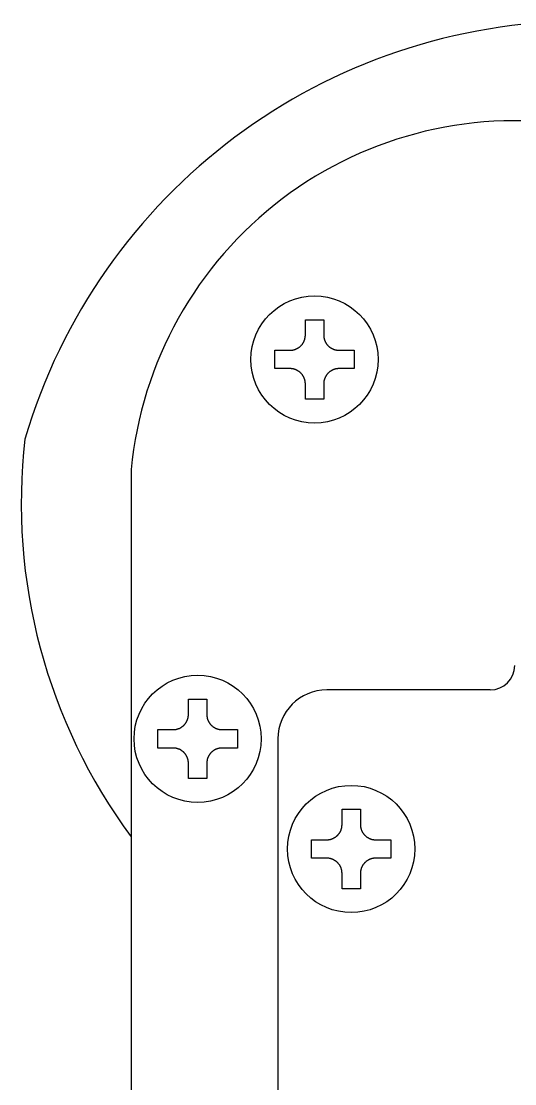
# Model space of a CAD drawing. Header units: millimetres. Extents: x -2880 to 3894, y -2977 to 4857.
# Drawn here: x -506.4 to -466.1, y -1841.8 to -1755 of the extents above; entities that cross this region are included whole.
import ezdxf

# ---------------------------------------------------------------- set-up
doc = ezdxf.new("R2010")
doc.units = ezdxf.units.MM
doc.header["$MEASUREMENT"] = 0
doc.layers.add('_3-0_', color=7, linetype='Continuous')

msp = doc.modelspace()

# ---------------------------------------------------------------- linework, layer by layer
at = {"layer": '_3-0_', "color": 2, "linetype": 'Continuous'}
for p, q in [((-483.178, -1779.39), (-481.678, -1779.39)), ((-483.178, -1780.64), (-483.178, -1779.39)), ((-481.678, -1779.39), (-481.678, -1780.64)), ((-483.523, -1781.502), (-483.502, -1781.479)), ((-483.502, -1781.479), (-483.482, -1781.456)), ((-483.482, -1781.456), (-483.462, -1781.433)), ((-483.462, -1781.433), (-483.443, -1781.409)), ((-483.443, -1781.409), (-483.424, -1781.384)), ((-483.424, -1781.384), (-483.406, -1781.36)), ((-483.406, -1781.36), (-483.389, -1781.334)), ((-483.389, -1781.334), (-483.372, -1781.308)), ((-483.372, -1781.308), (-483.356, -1781.282)), ((-483.356, -1781.282), (-483.341, -1781.256)), ((-483.341, -1781.256), (-483.326, -1781.229)), ((-483.326, -1781.229), (-483.312, -1781.202)), ((-483.312, -1781.202), (-483.298, -1781.174)), ((-483.298, -1781.174), (-483.285, -1781.146)), ((-483.285, -1781.146), (-483.273, -1781.118)), ((-483.273, -1781.118), (-483.262, -1781.089)), ((-483.262, -1781.089), (-483.251, -1781.061)), ((-483.251, -1781.061), (-483.241, -1781.032)), ((-483.241, -1781.032), (-483.232, -1781.002)), ((-483.232, -1781.002), (-483.224, -1780.973)), ((-483.224, -1780.973), (-483.216, -1780.943)), ((-483.216, -1780.943), (-483.209, -1780.914)), ((-483.209, -1780.914), (-483.202, -1780.883)), ((-483.202, -1780.883), (-483.197, -1780.853)), ((-483.197, -1780.853), (-483.192, -1780.823)), ((-483.192, -1780.823), (-483.188, -1780.793)), ((-483.188, -1780.793), (-483.184, -1780.762)), ((-483.184, -1780.762), (-483.182, -1780.732)), ((-483.182, -1780.732), (-483.18, -1780.701)), ((-483.18, -1780.701), (-483.179, -1780.67)), ((-483.179, -1780.67), (-483.178, -1780.64)), ((-481.678, -1780.64), (-481.678, -1780.67)), ((-481.678, -1780.67), (-481.677, -1780.701)), ((-481.677, -1780.701), (-481.675, -1780.732)), ((-481.675, -1780.732), (-481.672, -1780.762)), ((-481.672, -1780.762), (-481.669, -1780.793)), ((-481.669, -1780.793), (-481.665, -1780.823)), ((-481.665, -1780.823), (-481.66, -1780.853)), ((-481.66, -1780.853), (-481.654, -1780.883)), ((-481.654, -1780.883), (-481.648, -1780.914)), ((-481.648, -1780.914), (-481.641, -1780.943)), ((-481.641, -1780.943), (-481.633, -1780.973)), ((-481.633, -1780.973), (-481.625, -1781.002)), ((-481.625, -1781.002), (-481.615, -1781.032)), ((-481.615, -1781.032), (-481.605, -1781.061)), ((-481.605, -1781.061), (-481.595, -1781.09)), ((-481.595, -1781.09), (-481.583, -1781.118)), ((-481.583, -1781.118), (-481.571, -1781.146)), ((-481.571, -1781.146), (-481.558, -1781.174)), ((-481.558, -1781.174), (-481.545, -1781.202)), ((-481.545, -1781.202), (-481.531, -1781.229)), ((-481.531, -1781.229), (-481.516, -1781.256)), ((-481.516, -1781.256), (-481.501, -1781.282)), ((-481.501, -1781.282), (-481.485, -1781.308)), ((-481.485, -1781.308), (-481.468, -1781.334)), ((-481.468, -1781.334), (-481.45, -1781.36)), ((-481.45, -1781.36), (-481.432, -1781.384)), ((-481.432, -1781.384), (-481.414, -1781.409)), ((-481.414, -1781.409), (-481.395, -1781.433)), ((-481.395, -1781.433), (-481.375, -1781.456)), ((-481.375, -1781.456), (-481.355, -1781.479)), ((-481.355, -1781.479), (-481.334, -1781.502)), ((-485.678, -1783.39), (-485.678, -1781.89)), ((-485.678, -1781.89), (-484.428, -1781.89)), ((-484.428, -1781.89), (-484.398, -1781.89)), ((-484.398, -1781.89), (-484.367, -1781.888)), ((-484.367, -1781.888), (-484.336, -1781.886)), ((-484.336, -1781.886), (-484.306, -1781.884)), ((-484.306, -1781.884), (-484.275, -1781.881)), ((-484.275, -1781.881), (-484.245, -1781.876)), ((-484.245, -1781.876), (-484.215, -1781.871)), ((-484.215, -1781.871), (-484.184, -1781.866)), ((-484.184, -1781.866), (-484.154, -1781.859)), ((-484.154, -1781.859), (-484.125, -1781.852)), ((-484.125, -1781.852), (-484.095, -1781.845)), ((-484.095, -1781.845), (-484.065, -1781.836)), ((-484.065, -1781.836), (-484.036, -1781.827)), ((-484.036, -1781.827), (-484.007, -1781.817)), ((-484.007, -1781.817), (-483.978, -1781.806)), ((-483.978, -1781.806), (-483.95, -1781.795)), ((-483.95, -1781.795), (-483.922, -1781.783)), ((-483.922, -1781.783), (-483.894, -1781.77)), ((-483.894, -1781.77), (-483.866, -1781.756)), ((-483.866, -1781.756), (-483.839, -1781.742)), ((-483.839, -1781.742), (-483.812, -1781.727)), ((-483.812, -1781.727), (-483.786, -1781.712)), ((-483.786, -1781.712), (-483.76, -1781.696)), ((-483.76, -1781.696), (-483.734, -1781.679)), ((-483.734, -1781.679), (-483.708, -1781.662)), ((-483.708, -1781.662), (-483.684, -1781.644)), ((-483.684, -1781.644), (-483.659, -1781.625)), ((-483.659, -1781.625), (-483.635, -1781.606)), ((-483.635, -1781.606), (-483.612, -1781.586)), ((-483.612, -1781.586), (-483.589, -1781.566)), ((-483.589, -1781.566), (-483.566, -1781.545)), ((-483.566, -1781.545), (-483.544, -1781.524)), ((-483.544, -1781.524), (-483.523, -1781.502)), ((-481.334, -1781.502), (-481.312, -1781.524)), ((-481.312, -1781.524), (-481.29, -1781.545)), ((-481.29, -1781.545), (-481.268, -1781.566)), ((-481.268, -1781.566), (-481.245, -1781.586)), ((-481.245, -1781.586), (-481.221, -1781.606)), ((-481.221, -1781.606), (-481.197, -1781.625)), ((-481.197, -1781.625), (-481.173, -1781.644)), ((-481.173, -1781.644), (-481.148, -1781.662)), ((-481.148, -1781.662), (-481.123, -1781.679)), ((-481.123, -1781.679), (-481.097, -1781.696)), ((-481.097, -1781.696), (-481.071, -1781.712)), ((-481.071, -1781.712), (-481.045, -1781.727)), ((-481.045, -1781.727), (-481.018, -1781.742)), ((-481.018, -1781.742), (-480.99, -1781.756)), ((-480.99, -1781.756), (-480.963, -1781.77)), ((-480.963, -1781.77), (-480.935, -1781.783)), ((-480.935, -1781.783), (-480.907, -1781.795)), ((-480.907, -1781.795), (-480.878, -1781.806)), ((-480.878, -1781.806), (-480.85, -1781.817)), ((-480.85, -1781.817), (-480.82, -1781.827)), ((-480.82, -1781.827), (-480.791, -1781.836)), ((-480.791, -1781.836), (-480.762, -1781.845)), ((-480.762, -1781.845), (-480.732, -1781.852)), ((-480.732, -1781.852), (-480.702, -1781.859)), ((-480.702, -1781.859), (-480.672, -1781.866)), ((-480.672, -1781.866), (-480.642, -1781.871)), ((-480.642, -1781.871), (-480.612, -1781.876)), ((-480.612, -1781.876), (-480.581, -1781.881)), ((-480.581, -1781.881), (-480.551, -1781.884)), ((-480.551, -1781.884), (-480.52, -1781.886)), ((-480.52, -1781.886), (-480.49, -1781.888)), ((-480.49, -1781.888), (-480.459, -1781.89)), ((-480.459, -1781.89), (-480.428, -1781.89)), ((-480.428, -1781.89), (-479.178, -1781.89)), ((-479.178, -1781.89), (-479.178, -1783.39)), ((-484.428, -1783.39), (-485.678, -1783.39)), ((-484.398, -1783.39), (-484.428, -1783.39)), ((-484.367, -1783.391), (-484.398, -1783.39)), ((-484.336, -1783.393), (-484.367, -1783.391)), ((-484.306, -1783.396), (-484.336, -1783.393)), ((-484.275, -1783.399), (-484.306, -1783.396)), ((-484.245, -1783.403), (-484.275, -1783.399)), ((-484.215, -1783.408), (-484.245, -1783.403)), ((-484.184, -1783.414), (-484.215, -1783.408)), ((-484.154, -1783.42), (-484.184, -1783.414)), ((-484.125, -1783.427), (-484.154, -1783.42)), ((-484.095, -1783.435), (-484.125, -1783.427)), ((-484.065, -1783.444), (-484.095, -1783.435)), ((-484.036, -1783.453), (-484.065, -1783.444)), ((-484.007, -1783.463), (-484.036, -1783.453)), ((-483.978, -1783.474), (-484.007, -1783.463)), ((-483.95, -1783.485), (-483.978, -1783.474)), ((-483.922, -1783.497), (-483.95, -1783.485)), ((-483.894, -1783.51), (-483.922, -1783.497)), ((-483.866, -1783.523), (-483.894, -1783.51)), ((-483.839, -1783.538), (-483.866, -1783.523)), ((-483.812, -1783.552), (-483.839, -1783.538)), ((-483.786, -1783.568), (-483.812, -1783.552)), ((-483.76, -1783.584), (-483.786, -1783.568)), ((-483.734, -1783.601), (-483.76, -1783.584)), ((-483.708, -1783.618), (-483.734, -1783.601)), ((-483.684, -1783.636), (-483.708, -1783.618)), ((-483.659, -1783.655), (-483.684, -1783.636)), ((-483.635, -1783.674), (-483.659, -1783.655)), ((-483.612, -1783.693), (-483.635, -1783.674)), ((-483.589, -1783.714), (-483.612, -1783.693)), ((-483.566, -1783.735), (-483.589, -1783.714)), ((-483.544, -1783.756), (-483.566, -1783.735)), ((-483.523, -1783.778), (-483.544, -1783.756)), ((-483.502, -1783.801), (-483.523, -1783.778)), ((-483.482, -1783.824), (-483.502, -1783.801)), ((-483.462, -1783.847), (-483.482, -1783.824)), ((-483.443, -1783.871), (-483.462, -1783.847)), ((-483.424, -1783.895), (-483.443, -1783.871)), ((-483.406, -1783.92), (-483.424, -1783.895)), ((-483.389, -1783.946), (-483.406, -1783.92)), ((-483.372, -1783.971), (-483.389, -1783.946)), ((-483.356, -1783.997), (-483.372, -1783.971)), ((-483.341, -1784.024), (-483.356, -1783.997)), ((-483.326, -1784.051), (-483.341, -1784.024)), ((-483.312, -1784.078), (-483.326, -1784.051)), ((-483.298, -1784.106), (-483.312, -1784.078)), ((-481.545, -1784.078), (-481.558, -1784.106)), ((-481.531, -1784.051), (-481.545, -1784.078)), ((-481.516, -1784.024), (-481.531, -1784.051)), ((-481.501, -1783.997), (-481.516, -1784.024)), ((-481.485, -1783.971), (-481.501, -1783.997)), ((-481.468, -1783.946), (-481.485, -1783.971)), ((-481.45, -1783.92), (-481.468, -1783.946)), ((-481.432, -1783.895), (-481.45, -1783.92)), ((-481.414, -1783.871), (-481.432, -1783.895)), ((-481.395, -1783.847), (-481.414, -1783.871)), ((-481.375, -1783.824), (-481.395, -1783.847)), ((-481.355, -1783.801), (-481.375, -1783.824)), ((-481.334, -1783.778), (-481.355, -1783.801)), ((-481.312, -1783.756), (-481.334, -1783.778)), ((-481.29, -1783.735), (-481.312, -1783.756)), ((-481.268, -1783.714), (-481.29, -1783.735)), ((-481.245, -1783.693), (-481.268, -1783.714)), ((-481.221, -1783.674), (-481.245, -1783.693)), ((-481.198, -1783.655), (-481.221, -1783.674)), ((-481.173, -1783.636), (-481.198, -1783.655)), ((-481.148, -1783.618), (-481.173, -1783.636)), ((-481.123, -1783.601), (-481.148, -1783.618)), ((-481.097, -1783.584), (-481.123, -1783.601)), ((-481.071, -1783.568), (-481.097, -1783.584)), ((-481.045, -1783.552), (-481.071, -1783.568)), ((-481.018, -1783.538), (-481.045, -1783.552)), ((-480.99, -1783.523), (-481.018, -1783.538)), ((-480.963, -1783.51), (-480.99, -1783.523)), ((-480.935, -1783.497), (-480.963, -1783.51)), ((-480.907, -1783.485), (-480.935, -1783.497)), ((-480.878, -1783.474), (-480.907, -1783.485)), ((-480.85, -1783.463), (-480.878, -1783.474)), ((-480.82, -1783.453), (-480.85, -1783.463)), ((-480.791, -1783.444), (-480.82, -1783.453)), ((-480.762, -1783.435), (-480.791, -1783.444)), ((-480.732, -1783.427), (-480.762, -1783.435)), ((-480.702, -1783.42), (-480.732, -1783.427)), ((-480.672, -1783.414), (-480.702, -1783.42)), ((-480.642, -1783.408), (-480.672, -1783.414)), ((-480.612, -1783.403), (-480.642, -1783.408)), ((-480.581, -1783.399), (-480.612, -1783.403)), ((-480.551, -1783.396), (-480.581, -1783.399)), ((-480.52, -1783.393), (-480.551, -1783.396)), ((-480.49, -1783.391), (-480.52, -1783.393)), ((-480.459, -1783.39), (-480.49, -1783.391)), ((-480.428, -1783.39), (-480.459, -1783.39)), ((-479.178, -1783.39), (-480.428, -1783.39)), ((-483.285, -1784.133), (-483.298, -1784.106)), ((-483.273, -1784.162), (-483.285, -1784.133)), ((-483.262, -1784.19), (-483.273, -1784.162)), ((-483.251, -1784.219), (-483.262, -1784.19)), ((-483.241, -1784.248), (-483.251, -1784.219)), ((-483.232, -1784.277), (-483.241, -1784.248)), ((-483.224, -1784.307), (-483.232, -1784.277)), ((-483.216, -1784.336), (-483.224, -1784.307)), ((-483.209, -1784.366), (-483.216, -1784.336)), ((-483.202, -1784.396), (-483.209, -1784.366)), ((-483.197, -1784.426), (-483.202, -1784.396)), ((-483.192, -1784.457), (-483.197, -1784.426)), ((-483.188, -1784.487), (-483.192, -1784.457)), ((-483.184, -1784.518), (-483.188, -1784.487)), ((-483.182, -1784.548), (-483.184, -1784.518)), ((-483.18, -1784.579), (-483.182, -1784.548)), ((-483.179, -1784.61), (-483.18, -1784.579)), ((-483.178, -1784.64), (-483.179, -1784.61)), ((-483.178, -1785.89), (-483.178, -1784.64)), ((-481.677, -1784.579), (-481.678, -1784.61)), ((-481.678, -1784.61), (-481.678, -1784.64)), ((-481.678, -1784.64), (-481.678, -1785.89)), ((-481.675, -1784.548), (-481.677, -1784.579)), ((-481.672, -1784.518), (-481.675, -1784.548)), ((-481.669, -1784.487), (-481.672, -1784.518)), ((-481.665, -1784.457), (-481.669, -1784.487)), ((-481.66, -1784.426), (-481.665, -1784.457)), ((-481.654, -1784.396), (-481.66, -1784.426)), ((-481.648, -1784.366), (-481.654, -1784.396)), ((-481.641, -1784.336), (-481.648, -1784.366)), ((-481.633, -1784.307), (-481.641, -1784.336)), ((-481.625, -1784.277), (-481.633, -1784.307)), ((-481.615, -1784.248), (-481.625, -1784.277)), ((-481.605, -1784.219), (-481.615, -1784.248)), ((-481.595, -1784.19), (-481.605, -1784.219)), ((-481.583, -1784.162), (-481.595, -1784.19)), ((-481.571, -1784.134), (-481.583, -1784.162)), ((-481.558, -1784.106), (-481.571, -1784.134)), ((-481.678, -1785.89), (-483.178, -1785.89)), ((-497.428, -1791.64), (-497.428, -1901.64)), ((-468.054, -1809.64), (-481.428, -1809.64)), ((-492.74, -1810.39), (-491.24, -1810.39)), ((-492.74, -1811.64), (-492.74, -1810.39)), ((-491.24, -1810.39), (-491.24, -1811.64)), ((-492.764, -1811.883), (-492.758, -1811.853)), ((-492.758, -1811.853), (-492.753, -1811.823)), ((-492.753, -1811.823), (-492.749, -1811.793)), ((-492.749, -1811.793), (-492.746, -1811.762)), ((-492.746, -1811.762), (-492.743, -1811.732)), ((-492.743, -1811.732), (-492.741, -1811.701)), ((-492.741, -1811.701), (-492.74, -1811.67)), ((-492.74, -1811.67), (-492.74, -1811.64)), ((-491.24, -1811.64), (-491.239, -1811.67)), ((-491.239, -1811.67), (-491.238, -1811.701)), ((-491.238, -1811.701), (-491.236, -1811.732)), ((-491.236, -1811.732), (-491.234, -1811.762)), ((-491.234, -1811.762), (-491.23, -1811.793)), ((-491.23, -1811.793), (-491.226, -1811.823)), ((-491.226, -1811.823), (-491.221, -1811.853)), ((-491.221, -1811.853), (-491.216, -1811.883)), ((-493.4, -1812.742), (-493.373, -1812.727)), ((-493.373, -1812.727), (-493.347, -1812.712)), ((-493.347, -1812.712), (-493.321, -1812.696)), ((-493.321, -1812.696), (-493.295, -1812.679)), ((-493.295, -1812.679), (-493.27, -1812.662)), ((-493.27, -1812.662), (-493.245, -1812.644)), ((-493.245, -1812.644), (-493.22, -1812.625)), ((-493.22, -1812.625), (-493.197, -1812.606)), ((-493.197, -1812.606), (-493.173, -1812.586)), ((-493.173, -1812.586), (-493.15, -1812.566)), ((-493.15, -1812.566), (-493.128, -1812.545)), ((-493.128, -1812.545), (-493.106, -1812.524)), ((-493.106, -1812.524), (-493.084, -1812.502)), ((-493.084, -1812.502), (-493.063, -1812.479)), ((-493.063, -1812.479), (-493.043, -1812.456)), ((-493.043, -1812.456), (-493.023, -1812.433)), ((-493.023, -1812.433), (-493.004, -1812.409)), ((-493.004, -1812.409), (-492.985, -1812.384)), ((-492.985, -1812.384), (-492.968, -1812.36)), ((-492.968, -1812.36), (-492.95, -1812.334)), ((-492.95, -1812.334), (-492.933, -1812.308)), ((-492.933, -1812.308), (-492.917, -1812.282)), ((-492.917, -1812.282), (-492.902, -1812.256)), ((-492.902, -1812.256), (-492.887, -1812.229)), ((-492.887, -1812.229), (-492.873, -1812.202)), ((-492.873, -1812.202), (-492.86, -1812.174)), ((-492.86, -1812.174), (-492.847, -1812.146)), ((-492.847, -1812.146), (-492.835, -1812.118)), ((-492.835, -1812.118), (-492.823, -1812.089)), ((-492.823, -1812.089), (-492.813, -1812.061)), ((-492.813, -1812.061), (-492.803, -1812.032)), ((-492.803, -1812.032), (-492.793, -1812.002)), ((-492.793, -1812.002), (-492.785, -1811.973)), ((-492.785, -1811.973), (-492.777, -1811.943)), ((-492.777, -1811.943), (-492.77, -1811.914)), ((-492.77, -1811.914), (-492.764, -1811.883)), ((-491.216, -1811.883), (-491.209, -1811.914)), ((-491.209, -1811.914), (-491.202, -1811.943)), ((-491.202, -1811.943), (-491.194, -1811.973)), ((-491.194, -1811.973), (-491.186, -1812.002)), ((-491.186, -1812.002), (-491.177, -1812.032)), ((-491.177, -1812.032), (-491.167, -1812.061)), ((-491.167, -1812.061), (-491.156, -1812.09)), ((-491.156, -1812.09), (-491.145, -1812.118)), ((-491.145, -1812.118), (-491.133, -1812.146)), ((-491.133, -1812.146), (-491.12, -1812.174)), ((-491.12, -1812.174), (-491.106, -1812.202)), ((-491.106, -1812.202), (-491.092, -1812.229)), ((-491.092, -1812.229), (-491.077, -1812.256)), ((-491.077, -1812.256), (-491.062, -1812.282)), ((-491.062, -1812.282), (-491.046, -1812.308)), ((-491.046, -1812.308), (-491.029, -1812.334)), ((-491.029, -1812.334), (-491.012, -1812.36)), ((-491.012, -1812.36), (-490.994, -1812.384)), ((-490.994, -1812.384), (-490.975, -1812.409)), ((-490.975, -1812.409), (-490.956, -1812.433)), ((-490.956, -1812.433), (-490.936, -1812.456)), ((-490.936, -1812.456), (-490.916, -1812.479)), ((-490.916, -1812.479), (-490.895, -1812.502)), ((-490.895, -1812.502), (-490.874, -1812.524)), ((-490.874, -1812.524), (-490.852, -1812.545)), ((-490.852, -1812.545), (-490.829, -1812.566)), ((-490.829, -1812.566), (-490.806, -1812.586)), ((-490.806, -1812.586), (-490.783, -1812.606)), ((-490.783, -1812.606), (-490.759, -1812.625)), ((-490.759, -1812.625), (-490.734, -1812.644)), ((-490.734, -1812.644), (-490.71, -1812.662)), ((-490.71, -1812.662), (-490.684, -1812.679)), ((-490.684, -1812.679), (-490.658, -1812.696)), ((-490.658, -1812.696), (-490.632, -1812.712)), ((-490.632, -1812.712), (-490.606, -1812.727)), ((-490.606, -1812.727), (-490.579, -1812.742)), ((-495.24, -1814.39), (-495.24, -1812.89)), ((-495.24, -1812.89), (-493.99, -1812.89)), ((-493.99, -1812.89), (-493.959, -1812.89)), ((-493.959, -1812.89), (-493.928, -1812.888)), ((-493.928, -1812.888), (-493.898, -1812.886)), ((-493.898, -1812.886), (-493.867, -1812.884)), ((-493.867, -1812.884), (-493.837, -1812.881)), ((-493.837, -1812.881), (-493.806, -1812.876)), ((-493.806, -1812.876), (-493.776, -1812.871)), ((-493.776, -1812.871), (-493.746, -1812.866)), ((-493.746, -1812.866), (-493.716, -1812.859)), ((-493.716, -1812.859), (-493.686, -1812.852)), ((-493.686, -1812.852), (-493.656, -1812.845)), ((-493.656, -1812.845), (-493.627, -1812.836)), ((-493.627, -1812.836), (-493.597, -1812.827)), ((-493.597, -1812.827), (-493.568, -1812.817)), ((-493.568, -1812.817), (-493.54, -1812.806)), ((-493.54, -1812.806), (-493.511, -1812.795)), ((-493.511, -1812.795), (-493.483, -1812.783)), ((-493.483, -1812.783), (-493.455, -1812.77)), ((-493.455, -1812.77), (-493.428, -1812.756)), ((-493.428, -1812.756), (-493.4, -1812.742)), ((-490.579, -1812.742), (-490.552, -1812.756)), ((-490.552, -1812.756), (-490.524, -1812.77)), ((-490.524, -1812.77), (-490.496, -1812.783)), ((-490.496, -1812.783), (-490.468, -1812.795)), ((-490.468, -1812.795), (-490.44, -1812.806)), ((-490.44, -1812.806), (-490.411, -1812.817)), ((-490.411, -1812.817), (-490.382, -1812.827)), ((-490.382, -1812.827), (-490.352, -1812.836)), ((-490.352, -1812.836), (-490.323, -1812.845)), ((-490.323, -1812.845), (-490.293, -1812.852)), ((-490.293, -1812.852), (-490.263, -1812.859)), ((-490.263, -1812.859), (-490.234, -1812.866)), ((-490.234, -1812.866), (-490.203, -1812.871)), ((-490.203, -1812.871), (-490.173, -1812.876)), ((-490.173, -1812.876), (-490.143, -1812.881)), ((-490.143, -1812.881), (-490.112, -1812.884)), ((-490.112, -1812.884), (-490.082, -1812.886)), ((-490.082, -1812.886), (-490.051, -1812.888)), ((-490.051, -1812.888), (-490.02, -1812.89)), ((-490.02, -1812.89), (-489.99, -1812.89)), ((-489.99, -1812.89), (-488.74, -1812.89)), ((-488.74, -1812.89), (-488.74, -1814.39)), ((-493.99, -1814.39), (-495.24, -1814.39)), ((-493.959, -1814.39), (-493.99, -1814.39)), ((-493.928, -1814.391), (-493.959, -1814.39)), ((-493.898, -1814.393), (-493.928, -1814.391)), ((-493.867, -1814.396), (-493.898, -1814.393)), ((-493.837, -1814.399), (-493.867, -1814.396)), ((-493.806, -1814.403), (-493.837, -1814.399)), ((-493.776, -1814.408), (-493.806, -1814.403)), ((-493.746, -1814.414), (-493.776, -1814.408)), ((-493.716, -1814.42), (-493.746, -1814.414)), ((-493.686, -1814.427), (-493.716, -1814.42)), ((-493.656, -1814.435), (-493.686, -1814.427)), ((-493.627, -1814.444), (-493.656, -1814.435)), ((-493.597, -1814.453), (-493.627, -1814.444)), ((-493.568, -1814.463), (-493.597, -1814.453)), ((-493.54, -1814.474), (-493.568, -1814.463)), ((-493.511, -1814.485), (-493.54, -1814.474)), ((-490.44, -1814.474), (-490.468, -1814.485)), ((-490.411, -1814.463), (-490.44, -1814.474)), ((-490.382, -1814.453), (-490.411, -1814.463)), ((-490.352, -1814.444), (-490.382, -1814.453)), ((-490.323, -1814.435), (-490.352, -1814.444)), ((-490.293, -1814.427), (-490.323, -1814.435)), ((-490.263, -1814.42), (-490.293, -1814.427)), ((-490.234, -1814.414), (-490.263, -1814.42)), ((-490.203, -1814.408), (-490.234, -1814.414)), ((-490.173, -1814.403), (-490.203, -1814.408)), ((-490.143, -1814.399), (-490.173, -1814.403)), ((-490.112, -1814.396), (-490.143, -1814.399)), ((-490.082, -1814.393), (-490.112, -1814.396)), ((-490.051, -1814.391), (-490.082, -1814.393)), ((-490.02, -1814.39), (-490.051, -1814.391)), ((-489.99, -1814.39), (-490.02, -1814.39)), ((-488.74, -1814.39), (-489.99, -1814.39)), ((-485.428, -1813.64), (-485.428, -1903.64)), ((-493.483, -1814.497), (-493.511, -1814.485)), ((-493.455, -1814.51), (-493.483, -1814.497)), ((-493.428, -1814.523), (-493.455, -1814.51)), ((-493.4, -1814.538), (-493.428, -1814.523)), ((-493.373, -1814.552), (-493.4, -1814.538)), ((-493.347, -1814.568), (-493.373, -1814.552)), ((-493.321, -1814.584), (-493.347, -1814.568)), ((-493.295, -1814.601), (-493.321, -1814.584)), ((-493.27, -1814.618), (-493.295, -1814.601)), ((-493.245, -1814.636), (-493.27, -1814.618)), ((-493.22, -1814.655), (-493.245, -1814.636)), ((-493.197, -1814.674), (-493.22, -1814.655)), ((-493.173, -1814.693), (-493.197, -1814.674)), ((-493.15, -1814.714), (-493.173, -1814.693)), ((-493.128, -1814.735), (-493.15, -1814.714)), ((-493.106, -1814.756), (-493.128, -1814.735)), ((-493.084, -1814.778), (-493.106, -1814.756)), ((-493.063, -1814.801), (-493.084, -1814.778)), ((-493.043, -1814.824), (-493.063, -1814.801)), ((-493.023, -1814.847), (-493.043, -1814.824)), ((-493.004, -1814.871), (-493.023, -1814.847)), ((-492.985, -1814.895), (-493.004, -1814.871)), ((-492.968, -1814.92), (-492.985, -1814.895)), ((-492.95, -1814.946), (-492.968, -1814.92)), ((-492.933, -1814.971), (-492.95, -1814.946)), ((-492.917, -1814.997), (-492.933, -1814.971)), ((-492.902, -1815.024), (-492.917, -1814.997)), ((-492.887, -1815.051), (-492.902, -1815.024)), ((-492.873, -1815.078), (-492.887, -1815.051)), ((-492.86, -1815.106), (-492.873, -1815.078)), ((-492.847, -1815.133), (-492.86, -1815.106)), ((-492.835, -1815.162), (-492.847, -1815.133)), ((-492.823, -1815.19), (-492.835, -1815.162)), ((-492.813, -1815.219), (-492.823, -1815.19)), ((-492.803, -1815.248), (-492.813, -1815.219)), ((-492.793, -1815.277), (-492.803, -1815.248)), ((-492.785, -1815.307), (-492.793, -1815.277)), ((-492.777, -1815.336), (-492.785, -1815.307)), ((-492.77, -1815.366), (-492.777, -1815.336)), ((-491.202, -1815.336), (-491.209, -1815.366)), ((-491.194, -1815.307), (-491.202, -1815.336)), ((-491.186, -1815.277), (-491.194, -1815.307)), ((-491.177, -1815.248), (-491.186, -1815.277)), ((-491.167, -1815.219), (-491.177, -1815.248)), ((-491.156, -1815.19), (-491.167, -1815.219)), ((-491.145, -1815.162), (-491.156, -1815.19)), ((-491.133, -1815.134), (-491.145, -1815.162)), ((-491.12, -1815.106), (-491.133, -1815.134)), ((-491.106, -1815.078), (-491.12, -1815.106)), ((-491.092, -1815.051), (-491.106, -1815.078)), ((-491.077, -1815.024), (-491.092, -1815.051)), ((-491.062, -1814.997), (-491.077, -1815.024)), ((-491.046, -1814.971), (-491.062, -1814.997)), ((-491.029, -1814.946), (-491.046, -1814.971)), ((-491.012, -1814.92), (-491.029, -1814.946)), ((-490.994, -1814.895), (-491.012, -1814.92)), ((-490.975, -1814.871), (-490.994, -1814.895)), ((-490.956, -1814.847), (-490.975, -1814.871)), ((-490.936, -1814.824), (-490.956, -1814.847)), ((-490.916, -1814.801), (-490.936, -1814.824)), ((-490.895, -1814.778), (-490.916, -1814.801)), ((-490.874, -1814.756), (-490.895, -1814.778)), ((-490.852, -1814.735), (-490.874, -1814.756)), ((-490.829, -1814.714), (-490.852, -1814.735)), ((-490.806, -1814.693), (-490.829, -1814.714)), ((-490.783, -1814.674), (-490.806, -1814.693)), ((-490.759, -1814.655), (-490.783, -1814.674)), ((-490.734, -1814.636), (-490.759, -1814.655)), ((-490.71, -1814.618), (-490.734, -1814.636)), ((-490.684, -1814.601), (-490.71, -1814.618)), ((-490.658, -1814.584), (-490.684, -1814.601)), ((-490.632, -1814.568), (-490.658, -1814.584)), ((-490.606, -1814.552), (-490.632, -1814.568)), ((-490.579, -1814.538), (-490.606, -1814.552)), ((-490.552, -1814.523), (-490.579, -1814.538)), ((-490.524, -1814.51), (-490.552, -1814.523)), ((-490.496, -1814.497), (-490.524, -1814.51)), ((-490.468, -1814.485), (-490.496, -1814.497)), ((-492.764, -1815.396), (-492.77, -1815.366)), ((-492.758, -1815.426), (-492.764, -1815.396)), ((-492.753, -1815.457), (-492.758, -1815.426)), ((-492.749, -1815.487), (-492.753, -1815.457)), ((-492.746, -1815.518), (-492.749, -1815.487)), ((-492.743, -1815.548), (-492.746, -1815.518)), ((-492.741, -1815.579), (-492.743, -1815.548)), ((-492.74, -1815.61), (-492.741, -1815.579)), ((-492.74, -1815.64), (-492.74, -1815.61)), ((-492.74, -1816.89), (-492.74, -1815.64)), ((-491.239, -1815.61), (-491.24, -1815.64)), ((-491.24, -1815.64), (-491.24, -1816.89)), ((-491.238, -1815.579), (-491.239, -1815.61)), ((-491.236, -1815.548), (-491.238, -1815.579)), ((-491.234, -1815.518), (-491.236, -1815.548)), ((-491.23, -1815.487), (-491.234, -1815.518)), ((-491.226, -1815.457), (-491.23, -1815.487)), ((-491.221, -1815.426), (-491.226, -1815.457)), ((-491.216, -1815.396), (-491.221, -1815.426)), ((-491.209, -1815.366), (-491.216, -1815.396)), ((-491.24, -1816.89), (-492.74, -1816.89)), ((-480.178, -1819.39), (-478.678, -1819.39)), ((-480.178, -1820.64), (-480.178, -1819.39)), ((-478.678, -1819.39), (-478.678, -1820.64)), ((-480.462, -1821.433), (-480.443, -1821.409)), ((-480.443, -1821.409), (-480.424, -1821.384)), ((-480.424, -1821.384), (-480.406, -1821.36)), ((-480.406, -1821.36), (-480.389, -1821.334)), ((-480.389, -1821.334), (-480.372, -1821.308)), ((-480.372, -1821.308), (-480.356, -1821.282)), ((-480.356, -1821.282), (-480.341, -1821.256)), ((-480.341, -1821.256), (-480.326, -1821.229)), ((-480.326, -1821.229), (-480.312, -1821.202)), ((-480.312, -1821.202), (-480.298, -1821.174)), ((-480.298, -1821.174), (-480.285, -1821.146)), ((-480.285, -1821.146), (-480.273, -1821.118)), ((-480.273, -1821.118), (-480.262, -1821.089)), ((-480.262, -1821.089), (-480.251, -1821.061)), ((-480.251, -1821.061), (-480.241, -1821.032)), ((-480.241, -1821.032), (-480.232, -1821.002)), ((-480.232, -1821.002), (-480.224, -1820.973)), ((-480.224, -1820.973), (-480.216, -1820.943)), ((-480.216, -1820.943), (-480.209, -1820.914)), ((-480.209, -1820.914), (-480.202, -1820.883)), ((-480.202, -1820.883), (-480.197, -1820.853)), ((-480.197, -1820.853), (-480.192, -1820.823)), ((-480.192, -1820.823), (-480.188, -1820.793)), ((-480.188, -1820.793), (-480.184, -1820.762)), ((-480.184, -1820.762), (-480.182, -1820.732)), ((-480.182, -1820.732), (-480.18, -1820.701)), ((-480.18, -1820.701), (-480.179, -1820.67)), ((-480.179, -1820.67), (-480.178, -1820.64)), ((-478.678, -1820.64), (-478.678, -1820.67)), ((-478.678, -1820.67), (-478.677, -1820.701)), ((-478.677, -1820.701), (-478.675, -1820.732)), ((-478.675, -1820.732), (-478.672, -1820.762)), ((-478.672, -1820.762), (-478.669, -1820.793)), ((-478.669, -1820.793), (-478.665, -1820.823)), ((-478.665, -1820.823), (-478.66, -1820.853)), ((-478.66, -1820.853), (-478.654, -1820.883)), ((-478.654, -1820.883), (-478.648, -1820.914)), ((-478.648, -1820.914), (-478.641, -1820.943)), ((-478.641, -1820.943), (-478.633, -1820.973)), ((-478.633, -1820.973), (-478.625, -1821.002)), ((-478.625, -1821.002), (-478.615, -1821.032)), ((-478.615, -1821.032), (-478.605, -1821.061)), ((-478.605, -1821.061), (-478.595, -1821.09)), ((-478.595, -1821.09), (-478.583, -1821.118)), ((-478.583, -1821.118), (-478.571, -1821.146)), ((-478.571, -1821.146), (-478.558, -1821.174)), ((-478.558, -1821.174), (-478.545, -1821.202)), ((-478.545, -1821.202), (-478.531, -1821.229)), ((-478.531, -1821.229), (-478.516, -1821.256)), ((-478.516, -1821.256), (-478.501, -1821.282)), ((-478.501, -1821.282), (-478.484, -1821.308)), ((-478.484, -1821.308), (-478.468, -1821.334)), ((-478.468, -1821.334), (-478.45, -1821.36)), ((-478.45, -1821.36), (-478.432, -1821.384)), ((-478.432, -1821.384), (-478.414, -1821.409)), ((-478.414, -1821.409), (-478.395, -1821.433)), ((-482.678, -1823.39), (-482.678, -1821.89)), ((-482.678, -1821.89), (-481.428, -1821.89)), ((-481.428, -1821.89), (-481.398, -1821.889)), ((-481.398, -1821.889), (-481.367, -1821.888)), ((-481.367, -1821.888), (-481.336, -1821.886)), ((-481.336, -1821.886), (-481.306, -1821.884)), ((-481.306, -1821.884), (-481.275, -1821.88)), ((-481.275, -1821.88), (-481.245, -1821.876)), ((-481.245, -1821.876), (-481.215, -1821.872)), ((-481.215, -1821.872), (-481.184, -1821.866)), ((-481.184, -1821.866), (-481.154, -1821.859)), ((-481.154, -1821.859), (-481.125, -1821.852)), ((-481.125, -1821.852), (-481.095, -1821.845)), ((-481.095, -1821.845), (-481.065, -1821.836)), ((-481.065, -1821.836), (-481.036, -1821.827)), ((-481.036, -1821.827), (-481.007, -1821.817)), ((-481.007, -1821.817), (-480.978, -1821.806)), ((-480.978, -1821.806), (-480.95, -1821.795)), ((-480.95, -1821.795), (-480.922, -1821.783)), ((-480.922, -1821.783), (-480.894, -1821.77)), ((-480.894, -1821.77), (-480.866, -1821.756)), ((-480.866, -1821.756), (-480.839, -1821.742)), ((-480.839, -1821.742), (-480.812, -1821.727)), ((-480.812, -1821.727), (-480.786, -1821.712)), ((-480.786, -1821.712), (-480.759, -1821.696)), ((-480.759, -1821.696), (-480.734, -1821.679)), ((-480.734, -1821.679), (-480.708, -1821.662)), ((-480.708, -1821.662), (-480.684, -1821.644)), ((-480.684, -1821.644), (-480.659, -1821.625)), ((-480.659, -1821.625), (-480.635, -1821.606)), ((-480.635, -1821.606), (-480.612, -1821.586)), ((-480.612, -1821.586), (-480.589, -1821.566)), ((-480.589, -1821.566), (-480.566, -1821.545)), ((-480.566, -1821.545), (-480.544, -1821.524)), ((-480.544, -1821.524), (-480.523, -1821.502)), ((-480.523, -1821.502), (-480.502, -1821.479)), ((-480.502, -1821.479), (-480.482, -1821.456)), ((-480.482, -1821.456), (-480.462, -1821.433)), ((-478.395, -1821.433), (-478.375, -1821.456)), ((-478.375, -1821.456), (-478.355, -1821.479)), ((-478.355, -1821.479), (-478.334, -1821.502)), ((-478.334, -1821.502), (-478.312, -1821.524)), ((-478.312, -1821.524), (-478.29, -1821.545)), ((-478.29, -1821.545), (-478.268, -1821.566)), ((-478.268, -1821.566), (-478.245, -1821.586)), ((-478.245, -1821.586), (-478.221, -1821.606)), ((-478.221, -1821.606), (-478.197, -1821.625)), ((-478.197, -1821.625), (-478.173, -1821.644)), ((-478.173, -1821.644), (-478.148, -1821.662)), ((-478.148, -1821.662), (-478.123, -1821.679)), ((-478.123, -1821.679), (-478.097, -1821.696)), ((-478.097, -1821.696), (-478.071, -1821.712)), ((-478.071, -1821.712), (-478.045, -1821.727)), ((-478.045, -1821.727), (-478.018, -1821.742)), ((-478.018, -1821.742), (-477.99, -1821.756)), ((-477.99, -1821.756), (-477.963, -1821.77)), ((-477.963, -1821.77), (-477.935, -1821.783)), ((-477.935, -1821.783), (-477.907, -1821.795)), ((-477.907, -1821.795), (-477.878, -1821.806)), ((-477.878, -1821.806), (-477.85, -1821.817)), ((-477.85, -1821.817), (-477.82, -1821.827)), ((-477.82, -1821.827), (-477.791, -1821.836)), ((-477.791, -1821.836), (-477.762, -1821.845)), ((-477.762, -1821.845), (-477.732, -1821.852)), ((-477.732, -1821.852), (-477.702, -1821.859)), ((-477.702, -1821.859), (-477.672, -1821.866)), ((-477.672, -1821.866), (-477.642, -1821.872)), ((-477.642, -1821.872), (-477.612, -1821.876)), ((-477.612, -1821.876), (-477.581, -1821.88)), ((-477.581, -1821.88), (-477.551, -1821.884)), ((-477.551, -1821.884), (-477.52, -1821.886)), ((-477.52, -1821.886), (-477.49, -1821.888)), ((-477.49, -1821.888), (-477.459, -1821.889)), ((-477.459, -1821.889), (-477.428, -1821.89)), ((-477.428, -1821.89), (-476.178, -1821.89)), ((-476.178, -1821.89), (-476.178, -1823.39)), ((-481.428, -1823.39), (-482.678, -1823.39)), ((-481.398, -1823.39), (-481.428, -1823.39)), ((-481.367, -1823.391), (-481.398, -1823.39)), ((-481.336, -1823.393), (-481.367, -1823.391)), ((-481.306, -1823.396), (-481.336, -1823.393)), ((-481.275, -1823.399), (-481.306, -1823.396)), ((-481.245, -1823.403), (-481.275, -1823.399)), ((-481.215, -1823.408), (-481.245, -1823.403)), ((-481.184, -1823.414), (-481.215, -1823.408)), ((-481.154, -1823.42), (-481.184, -1823.414)), ((-481.125, -1823.427), (-481.154, -1823.42)), ((-481.095, -1823.435), (-481.125, -1823.427)), ((-481.065, -1823.444), (-481.095, -1823.435)), ((-481.036, -1823.453), (-481.065, -1823.444)), ((-481.007, -1823.463), (-481.036, -1823.453)), ((-480.978, -1823.474), (-481.007, -1823.463)), ((-480.95, -1823.485), (-480.978, -1823.474)), ((-480.922, -1823.497), (-480.95, -1823.485)), ((-480.894, -1823.51), (-480.922, -1823.497)), ((-480.866, -1823.523), (-480.894, -1823.51)), ((-480.839, -1823.538), (-480.866, -1823.523)), ((-480.812, -1823.552), (-480.839, -1823.538)), ((-480.786, -1823.568), (-480.812, -1823.552)), ((-480.759, -1823.584), (-480.786, -1823.568)), ((-480.734, -1823.601), (-480.759, -1823.584)), ((-480.708, -1823.618), (-480.734, -1823.601)), ((-480.684, -1823.636), (-480.708, -1823.618)), ((-480.659, -1823.655), (-480.684, -1823.636)), ((-480.635, -1823.674), (-480.659, -1823.655)), ((-480.612, -1823.693), (-480.635, -1823.674)), ((-480.589, -1823.714), (-480.612, -1823.693)), ((-480.566, -1823.735), (-480.589, -1823.714)), ((-480.544, -1823.756), (-480.566, -1823.735)), ((-480.523, -1823.778), (-480.544, -1823.756)), ((-480.502, -1823.801), (-480.523, -1823.778)), ((-480.482, -1823.824), (-480.502, -1823.801)), ((-480.462, -1823.847), (-480.482, -1823.824)), ((-480.443, -1823.871), (-480.462, -1823.847)), ((-480.424, -1823.895), (-480.443, -1823.871)), ((-480.406, -1823.92), (-480.424, -1823.895)), ((-480.389, -1823.946), (-480.406, -1823.92)), ((-480.372, -1823.971), (-480.389, -1823.946)), ((-480.356, -1823.997), (-480.372, -1823.971)), ((-480.341, -1824.024), (-480.356, -1823.997)), ((-480.326, -1824.051), (-480.341, -1824.024)), ((-478.516, -1824.024), (-478.531, -1824.051)), ((-478.501, -1823.997), (-478.516, -1824.024)), ((-478.484, -1823.971), (-478.501, -1823.997)), ((-478.468, -1823.946), (-478.484, -1823.971)), ((-478.45, -1823.92), (-478.468, -1823.946)), ((-478.433, -1823.895), (-478.45, -1823.92)), ((-478.414, -1823.871), (-478.433, -1823.895)), ((-478.395, -1823.847), (-478.414, -1823.871)), ((-478.375, -1823.824), (-478.395, -1823.847)), ((-478.355, -1823.801), (-478.375, -1823.824)), ((-478.334, -1823.778), (-478.355, -1823.801)), ((-478.312, -1823.756), (-478.334, -1823.778)), ((-478.29, -1823.735), (-478.312, -1823.756)), ((-478.268, -1823.714), (-478.29, -1823.735)), ((-478.245, -1823.693), (-478.268, -1823.714)), ((-478.221, -1823.674), (-478.245, -1823.693)), ((-478.197, -1823.655), (-478.221, -1823.674)), ((-478.173, -1823.636), (-478.197, -1823.655)), ((-478.148, -1823.618), (-478.173, -1823.636)), ((-478.123, -1823.601), (-478.148, -1823.618)), ((-478.097, -1823.584), (-478.123, -1823.601)), ((-478.071, -1823.568), (-478.097, -1823.584)), ((-478.045, -1823.552), (-478.071, -1823.568)), ((-478.018, -1823.538), (-478.045, -1823.552)), ((-477.99, -1823.523), (-478.018, -1823.538)), ((-477.963, -1823.51), (-477.99, -1823.523)), ((-477.935, -1823.497), (-477.963, -1823.51)), ((-477.907, -1823.485), (-477.935, -1823.497)), ((-477.878, -1823.474), (-477.907, -1823.485)), ((-477.85, -1823.463), (-477.878, -1823.474)), ((-477.82, -1823.453), (-477.85, -1823.463)), ((-477.791, -1823.444), (-477.82, -1823.453)), ((-477.762, -1823.435), (-477.791, -1823.444)), ((-477.732, -1823.427), (-477.762, -1823.435)), ((-477.702, -1823.42), (-477.732, -1823.427)), ((-477.672, -1823.414), (-477.702, -1823.42)), ((-477.642, -1823.408), (-477.672, -1823.414)), ((-477.612, -1823.403), (-477.642, -1823.408)), ((-477.581, -1823.399), (-477.612, -1823.403)), ((-477.551, -1823.396), (-477.581, -1823.399)), ((-477.52, -1823.393), (-477.551, -1823.396)), ((-477.49, -1823.391), (-477.52, -1823.393)), ((-477.459, -1823.39), (-477.49, -1823.391)), ((-477.428, -1823.39), (-477.459, -1823.39)), ((-476.178, -1823.39), (-477.428, -1823.39)), ((-480.312, -1824.078), (-480.326, -1824.051)), ((-480.298, -1824.106), (-480.312, -1824.078)), ((-480.285, -1824.133), (-480.298, -1824.106)), ((-480.273, -1824.162), (-480.285, -1824.133)), ((-480.262, -1824.19), (-480.273, -1824.162)), ((-480.251, -1824.219), (-480.262, -1824.19)), ((-480.241, -1824.248), (-480.251, -1824.219)), ((-480.232, -1824.277), (-480.241, -1824.248)), ((-480.224, -1824.307), (-480.232, -1824.277)), ((-480.216, -1824.336), (-480.224, -1824.307)), ((-480.209, -1824.366), (-480.216, -1824.336)), ((-480.202, -1824.396), (-480.209, -1824.366)), ((-480.197, -1824.426), (-480.202, -1824.396)), ((-480.192, -1824.457), (-480.197, -1824.426)), ((-480.188, -1824.487), (-480.192, -1824.457)), ((-480.184, -1824.518), (-480.188, -1824.487)), ((-480.182, -1824.548), (-480.184, -1824.518)), ((-480.18, -1824.579), (-480.182, -1824.548)), ((-480.179, -1824.61), (-480.18, -1824.579)), ((-480.178, -1824.64), (-480.179, -1824.61)), ((-480.178, -1825.89), (-480.178, -1824.64)), ((-478.677, -1824.579), (-478.678, -1824.61)), ((-478.678, -1824.61), (-478.678, -1824.64)), ((-478.678, -1824.64), (-478.678, -1825.89)), ((-478.675, -1824.548), (-478.677, -1824.579)), ((-478.672, -1824.518), (-478.675, -1824.548)), ((-478.669, -1824.487), (-478.672, -1824.518)), ((-478.665, -1824.457), (-478.669, -1824.487)), ((-478.66, -1824.426), (-478.665, -1824.457)), ((-478.654, -1824.396), (-478.66, -1824.426)), ((-478.648, -1824.366), (-478.654, -1824.396)), ((-478.641, -1824.336), (-478.648, -1824.366)), ((-478.633, -1824.307), (-478.641, -1824.336)), ((-478.625, -1824.277), (-478.633, -1824.307)), ((-478.615, -1824.248), (-478.625, -1824.277)), ((-478.605, -1824.219), (-478.615, -1824.248)), ((-478.595, -1824.19), (-478.605, -1824.219)), ((-478.583, -1824.162), (-478.595, -1824.19)), ((-478.571, -1824.134), (-478.583, -1824.162)), ((-478.558, -1824.106), (-478.571, -1824.134)), ((-478.545, -1824.078), (-478.558, -1824.106)), ((-478.531, -1824.051), (-478.545, -1824.078)), ((-478.678, -1825.89), (-480.178, -1825.89))]:
    msp.add_line(p, q, dxfattribs=at)
for centre in [(-482.428, -1782.64), (-491.99, -1813.64), (-479.428, -1822.64)]:
    msp.add_circle(centre, 5.2, dxfattribs=at)
for centre, radius, start, end in [((-460.428, -1802.64), 47.634, 90, 163.53998), ((-466.054, -1794.652), 31.518, 79.71785, 174.51585), ((-460.595, -1794.391), 45.816, 173.42209, 216.49348), ((-468.054, -1807.64), 2, 270, 0), ((-481.428, -1813.64), 4, 90, 180)]:
    msp.add_arc(centre, radius, start, end, dxfattribs=at)

doc.saveas('drawing.dxf')
